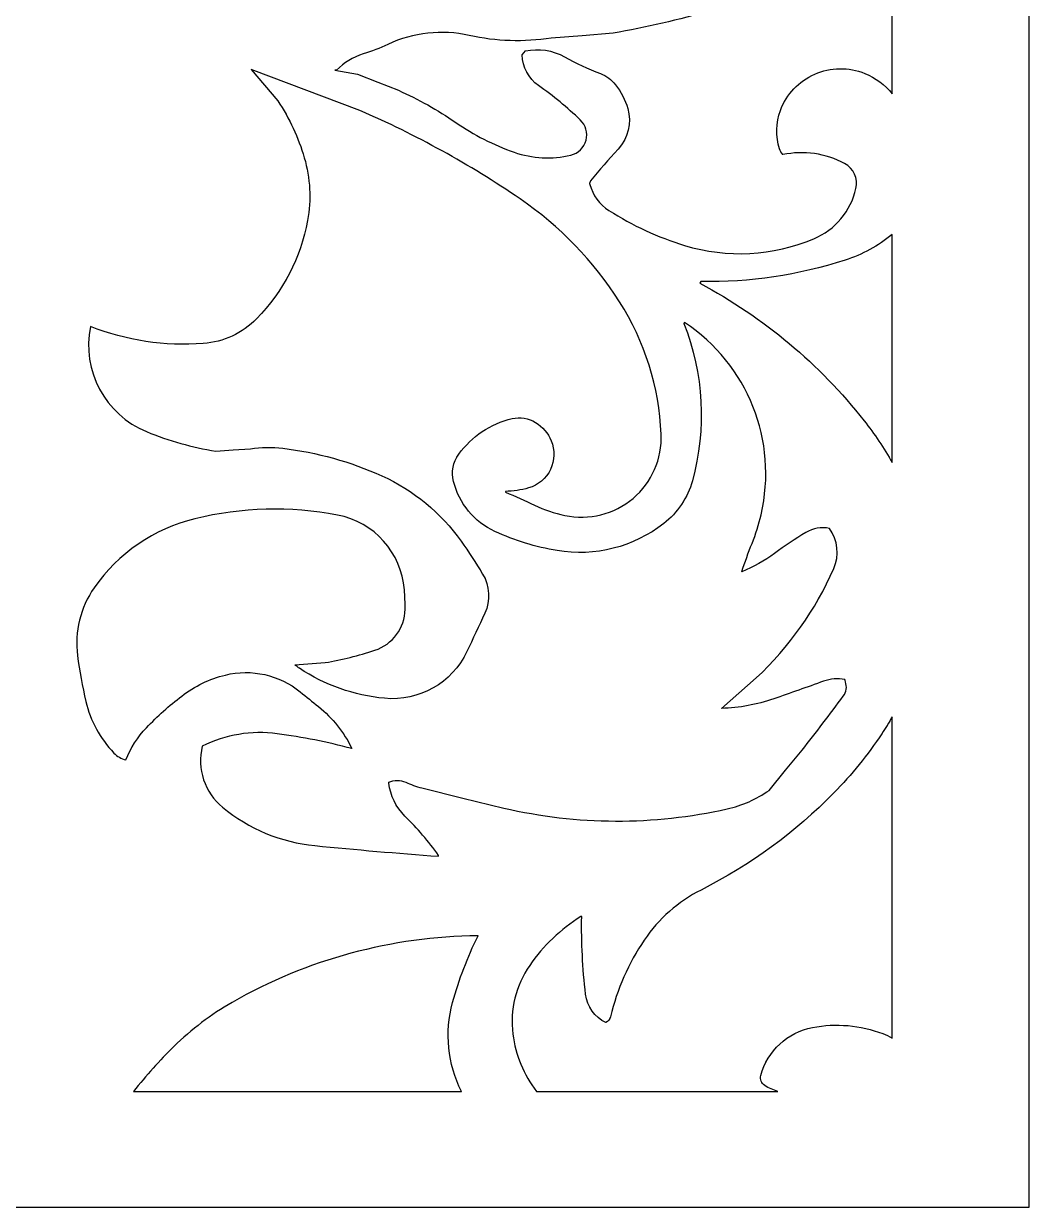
# Model space of a CAD drawing. Header units: centimetres. Extents: x -9.2 to 7.1, y -14.1 to 13.9.
# Drawn here: x -5.498 to -1.817, y -14.107 to -9.773 of the extents above; entities that cross this region are included whole.
import ezdxf

# ---------------------------------------------------------------- set-up
doc = ezdxf.new("R2010")
doc.units = ezdxf.units.CM
doc.header["$MEASUREMENT"] = 0
doc.layers.add('layer 1', color=7, linetype='Continuous')

msp = doc.modelspace()

# ---------------------------------------------------------------- linework, layer by layer
at = {"layer": 'layer 1', "color": 177}
for points, knots in [([(-9.17793, 13.91214), (-9.17793, 13.91214), (-1.81724, 13.91214), (-1.81724, 13.91214), (-1.81724, 13.91214), (-1.81724, 13.91214), (-1.81724, -14.10717), (-1.81724, -14.10717), (-1.81724, -14.10717), (-1.81724, -14.10717), (-9.17793, -14.10717), (-9.17793, -14.10717), (-9.17793, -14.10717), (-9.17793, -14.10717), (-9.17793, 13.91214), (-9.17793, 13.91214)], [0, 0, 0, 0, 0.2, 0.2, 0.2, 0.2, 0.4, 0.4, 0.4, 0.4, 0.6, 0.6, 0.6, 0.6, 1, 1, 1, 1]), ([(-2.31906, -8.52075), (-2.31906, -8.52075), (-2.31906, -10.02991), (-2.31906, -10.02991), (-2.31906, -10.02991), (-2.34561, -9.99723), (-2.38004, -9.97164), (-2.4194, -9.95564), (-2.4194, -9.95564), (-2.47831, -9.93175), (-2.54438, -9.93267), (-2.60258, -9.95822), (-2.60258, -9.95822), (-2.6608, -9.98376), (-2.7061, -10.03146), (-2.7284, -10.09099), (-2.7284, -10.09099), (-2.74493, -10.13639), (-2.74598, -10.18594), (-2.73135, -10.23198), (-2.73135, -10.23198), (-2.72891, -10.23968), (-2.72489, -10.24678), (-2.71955, -10.25285), (-2.71955, -10.25285), (-2.64263, -10.23692), (-2.56249, -10.24852), (-2.49321, -10.2856), (-2.49321, -10.2856), (-2.46049, -10.30311), (-2.44346, -10.34036), (-2.4516, -10.37658), (-2.4516, -10.37658), (-2.47022, -10.45935), (-2.52775, -10.52809), (-2.60594, -10.56106), (-2.60594, -10.56106), (-2.75575, -10.62421), (-2.92308, -10.63278), (-3.07859, -10.58537), (-3.07859, -10.58537), (-3.17638, -10.55556), (-3.26966, -10.51248), (-3.35578, -10.45739), (-3.35578, -10.45739), (-3.39022, -10.43536), (-3.41522, -10.40122), (-3.42584, -10.36174), (-3.42584, -10.36174), (-3.42702, -10.35734), (-3.42601, -10.35264), (-3.42313, -10.3491), (-3.42313, -10.3491), (-3.39081, -10.30945), (-3.35722, -10.27084), (-3.32245, -10.23333), (-3.32245, -10.23333), (-3.28527, -10.19322), (-3.27174, -10.13667), (-3.28678, -10.0841), (-3.28678, -10.0841), (-3.29586, -10.05234), (-3.31111, -10.02269), (-3.33167, -9.99684), (-3.33167, -9.99684), (-3.34616, -9.9786), (-3.36531, -9.96463), (-3.3871, -9.95638), (-3.3871, -9.95638), (-3.43229, -9.93928), (-3.4761, -9.91871), (-3.51813, -9.89487), (-3.51813, -9.89487), (-3.56154, -9.87024), (-3.6125, -9.86253), (-3.66126, -9.87324), (-3.66126, -9.87324), (-3.66126, -9.87324), (-3.66715, -9.88059), (-3.66715, -9.88059), (-3.66715, -9.88059), (-3.66715, -9.88059), (-3.67302, -9.88795), (-3.67302, -9.88795), (-3.67302, -9.88795), (-3.67197, -9.93257), (-3.64991, -9.97405), (-3.61347, -9.99984), (-3.61347, -9.99984), (-3.55951, -10.03805), (-3.5084, -10.08018), (-3.46059, -10.12587), (-3.46059, -10.12587), (-3.44052, -10.14498), (-3.43246, -10.17352), (-3.4396, -10.20031), (-3.4396, -10.20031), (-3.44673, -10.22709), (-3.46824, -10.24792), (-3.49516, -10.2545), (-3.49516, -10.2545), (-3.56381, -10.27113), (-3.63584, -10.26748), (-3.70247, -10.24403), (-3.70247, -10.24403), (-3.77835, -10.21729), (-3.85034, -10.18055), (-3.91652, -10.1348), (-3.91652, -10.1348), (-3.98255, -10.08914), (-4.05277, -10.04984), (-4.12621, -10.01743), (-4.12621, -10.01743), (-4.12621, -10.01743), (-4.20127, -9.988), (-4.20127, -9.988), (-4.20127, -9.988), (-4.20127, -9.988), (-4.27632, -9.95857), (-4.27632, -9.95857), (-4.27632, -9.95857), (-4.27632, -9.95857), (-4.31751, -9.95122), (-4.31751, -9.95122), (-4.31751, -9.95122), (-4.31751, -9.95122), (-4.35872, -9.94386), (-4.35872, -9.94386), (-4.35872, -9.94386), (-4.35872, -9.94386), (-4.35578, -9.94386), (-4.35578, -9.94386), (-4.35578, -9.94386), (-4.35578, -9.94386), (-4.35283, -9.94386), (-4.35283, -9.94386), (-4.35283, -9.94386), (-4.3257, -9.91617), (-4.29208, -9.89565), (-4.25506, -9.88418), (-4.25506, -9.88418), (-4.22416, -9.87462), (-4.19395, -9.86293), (-4.16467, -9.8492), (-4.16467, -9.8492), (-4.07173, -9.80562), (-3.96688, -9.79416), (-3.8667, -9.81657), (-3.8667, -9.81657), (-3.76832, -9.83859), (-3.66669, -9.84185), (-3.56709, -9.82616), (-3.56709, -9.82616), (-3.56709, -9.82616), (-3.4538, -9.81734), (-3.4538, -9.81734), (-3.4538, -9.81734), (-3.4538, -9.81734), (-3.3405, -9.8085), (-3.3405, -9.8085), (-3.3405, -9.8085), (-3.21974, -9.78669), (-3.10013, -9.75896), (-2.98209, -9.7254), (-2.98209, -9.7254), (-2.75571, -9.661), (-2.56785, -9.50291), (-2.46587, -9.29078), (-2.46587, -9.29078), (-2.40001, -9.15381), (-2.39122, -8.99641), (-2.44148, -8.85298), (-2.44148, -8.85298), (-2.5024, -8.67915), (-2.60256, -8.5218), (-2.73428, -8.39306), (-2.73428, -8.39306), (-2.73428, -8.39306), (-2.79902, -8.34009), (-2.79902, -8.34009), (-2.79902, -8.34009), (-2.80806, -8.32741), (-2.81306, -8.31232), (-2.81339, -8.29676), (-2.81339, -8.29676), (-2.81394, -8.2713), (-2.8135, -8.24584), (-2.81207, -8.22042), (-2.81207, -8.22042), (-2.80837, -8.15464), (-2.76214, -8.09892), (-2.6982, -8.08306), (-2.6982, -8.08306), (-2.6561, -8.07261), (-2.61172, -8.07633), (-2.57193, -8.09361), (-2.57193, -8.09361), (-2.52652, -8.11333), (-2.48349, -8.13816), (-2.44369, -8.16761), (-2.44369, -8.16761), (-2.38178, -8.21339), (-2.35857, -8.29528), (-2.38715, -8.36679), (-2.38715, -8.36679), (-2.4093, -8.42215), (-2.43656, -8.47534), (-2.46857, -8.52564), (-2.46857, -8.52564), (-2.48948, -8.55853), (-2.49095, -8.60011), (-2.47237, -8.63436), (-2.47237, -8.63436), (-2.4613, -8.63528), (-2.45022, -8.63274), (-2.44068, -8.62706), (-2.44068, -8.62706), (-2.3939, -8.59922), (-2.35275, -8.56315), (-2.31906, -8.52075)], [0, 0, 0, 0, 0.0178571, 0.0178571, 0.0178571, 0.0178571, 0.0357143, 0.0357143, 0.0357143, 0.0357143, 0.0535714, 0.0535714, 0.0535714, 0.0535714, 0.0714286, 0.0714286, 0.0714286, 0.0714286, 0.0892857, 0.0892857, 0.0892857, 0.0892857, 0.1071429, 0.1071429, 0.1071429, 0.1071429, 0.125, 0.125, 0.125, 0.125, 0.1428571, 0.1428571, 0.1428571, 0.1428571, 0.1607143, 0.1607143, 0.1607143, 0.1607143, 0.1785714, 0.1785714, 0.1785714, 0.1785714, 0.1964286, 0.1964286, 0.1964286, 0.1964286, 0.2142857, 0.2142857, 0.2142857, 0.2142857, 0.2321429, 0.2321429, 0.2321429, 0.2321429, 0.25, 0.25, 0.25, 0.25, 0.2678571, 0.2678571, 0.2678571, 0.2678571, 0.2857143, 0.2857143, 0.2857143, 0.2857143, 0.3035714, 0.3035714, 0.3035714, 0.3035714, 0.3214286, 0.3214286, 0.3214286, 0.3214286, 0.3392857, 0.3392857, 0.3392857, 0.3392857, 0.3571429, 0.3571429, 0.3571429, 0.3571429, 0.375, 0.375, 0.375, 0.375, 0.3928571, 0.3928571, 0.3928571, 0.3928571, 0.4107143, 0.4107143, 0.4107143, 0.4107143, 0.4285714, 0.4285714, 0.4285714, 0.4285714, 0.4464286, 0.4464286, 0.4464286, 0.4464286, 0.4642857, 0.4642857, 0.4642857, 0.4642857, 0.4821429, 0.4821429, 0.4821429, 0.4821429, 0.5, 0.5, 0.5, 0.5, 0.5178571, 0.5178571, 0.5178571, 0.5178571, 0.5357143, 0.5357143, 0.5357143, 0.5357143, 0.5535714, 0.5535714, 0.5535714, 0.5535714, 0.5714286, 0.5714286, 0.5714286, 0.5714286, 0.5892857, 0.5892857, 0.5892857, 0.5892857, 0.6071429, 0.6071429, 0.6071429, 0.6071429, 0.625, 0.625, 0.625, 0.625, 0.6428571, 0.6428571, 0.6428571, 0.6428571, 0.6607143, 0.6607143, 0.6607143, 0.6607143, 0.6785714, 0.6785714, 0.6785714, 0.6785714, 0.6964286, 0.6964286, 0.6964286, 0.6964286, 0.7142857, 0.7142857, 0.7142857, 0.7142857, 0.7321429, 0.7321429, 0.7321429, 0.7321429, 0.75, 0.75, 0.75, 0.75, 0.7678571, 0.7678571, 0.7678571, 0.7678571, 0.7857143, 0.7857143, 0.7857143, 0.7857143, 0.8035714, 0.8035714, 0.8035714, 0.8035714, 0.8214286, 0.8214286, 0.8214286, 0.8214286, 0.8392857, 0.8392857, 0.8392857, 0.8392857, 0.8571429, 0.8571429, 0.8571429, 0.8571429, 0.875, 0.875, 0.875, 0.875, 0.8928571, 0.8928571, 0.8928571, 0.8928571, 0.9107143, 0.9107143, 0.9107143, 0.9107143, 0.9285714, 0.9285714, 0.9285714, 0.9285714, 0.9464286, 0.9464286, 0.9464286, 0.9464286, 0.9642857, 0.9642857, 0.9642857, 0.9642857, 1, 1, 1, 1]), ([(-4.66476, -9.94092), (-4.66476, -9.94092), (-4.26747, -10.09099), (-4.26747, -10.09099), (-4.26747, -10.09099), (-4.06222, -10.18004), (-3.86589, -10.28847), (-3.6812, -10.41478), (-3.6812, -10.41478), (-3.53558, -10.51436), (-3.41164, -10.64252), (-3.31696, -10.79137), (-3.31696, -10.79137), (-3.22444, -10.93678), (-3.17188, -11.10409), (-3.16459, -11.27628), (-3.16459, -11.27628), (-3.16067, -11.36639), (-3.19867, -11.45322), (-3.26749, -11.51151), (-3.26749, -11.51151), (-3.33632, -11.5698), (-3.42884, -11.59284), (-3.51707, -11.57414), (-3.51707, -11.57414), (-3.55537, -11.56597), (-3.59256, -11.55329), (-3.62786, -11.53634), (-3.62786, -11.53634), (-3.66304, -11.51944), (-3.69872, -11.50359), (-3.73484, -11.48879), (-3.73484, -11.48879), (-3.73484, -11.48879), (-3.73484, -11.48732), (-3.73484, -11.48732), (-3.73484, -11.48732), (-3.73484, -11.48732), (-3.73484, -11.48584), (-3.73484, -11.48584), (-3.73484, -11.48584), (-3.70615, -11.48541), (-3.67764, -11.48123), (-3.65004, -11.4734), (-3.65004, -11.4734), (-3.61475, -11.46333), (-3.58545, -11.43861), (-3.5696, -11.4055), (-3.5696, -11.4055), (-3.55375, -11.3724), (-3.5528, -11.33427), (-3.56709, -11.30046), (-3.56709, -11.30046), (-3.57873, -11.27289), (-3.59855, -11.24958), (-3.62391, -11.23368), (-3.62391, -11.23368), (-3.64968, -11.21752), (-3.68083, -11.21238), (-3.71041, -11.21943), (-3.71041, -11.21943), (-3.78882, -11.23813), (-3.85789, -11.28423), (-3.90519, -11.34947), (-3.90519, -11.34947), (-3.92609, -11.3783), (-3.93316, -11.41486), (-3.92447, -11.44938), (-3.92447, -11.44938), (-3.90413, -11.53021), (-3.84845, -11.5975), (-3.77282, -11.63254), (-3.77282, -11.63254), (-3.70059, -11.66604), (-3.62418, -11.68963), (-3.54562, -11.7027), (-3.54562, -11.7027), (-3.40727, -11.72571), (-3.26571, -11.6898), (-3.1551, -11.60355), (-3.1551, -11.60355), (-3.10433, -11.56397), (-3.06765, -11.50915), (-3.05044, -11.44712), (-3.05044, -11.44712), (-2.99765, -11.25674), (-3.00853, -11.05442), (-3.08152, -10.87083), (-3.08152, -10.87083), (-3.08152, -10.87083), (-3.07859, -10.86788), (-3.07859, -10.86788), (-3.07859, -10.86788), (-2.84752, -11.02063), (-2.73604, -11.30146), (-2.79902, -11.57118), (-2.79902, -11.57118), (-2.8074, -11.60704), (-2.81843, -11.64222), (-2.83201, -11.67645), (-2.83201, -11.67645), (-2.84558, -11.71063), (-2.85813, -11.74521), (-2.86966, -11.78014), (-2.86966, -11.78014), (-2.82679, -11.76301), (-2.78631, -11.74045), (-2.7492, -11.713), (-2.7492, -11.713), (-2.71222, -11.68567), (-2.674, -11.66006), (-2.63463, -11.63627), (-2.63463, -11.63627), (-2.60893, -11.62074), (-2.57834, -11.61537), (-2.54888, -11.62121), (-2.54888, -11.62121), (-2.51764, -11.66396), (-2.51153, -11.72015), (-2.53281, -11.76863), (-2.53281, -11.76863), (-2.59924, -11.91984), (-2.69585, -12.05595), (-2.81667, -12.16855), (-2.81667, -12.16855), (-2.81667, -12.16855), (-2.87994, -12.22447), (-2.87994, -12.22447), (-2.87994, -12.22447), (-2.87994, -12.22447), (-2.94321, -12.28039), (-2.94321, -12.28039), (-2.94321, -12.28039), (-2.8783, -12.27848), (-2.81407, -12.26669), (-2.75271, -12.24542), (-2.75271, -12.24542), (-2.69172, -12.22428), (-2.63085, -12.20276), (-2.57011, -12.18088), (-2.57011, -12.18088), (-2.54541, -12.17197), (-2.51879, -12.16975), (-2.49297, -12.17444), (-2.49297, -12.17444), (-2.49297, -12.17444), (-2.49149, -12.17885), (-2.49149, -12.17885), (-2.49149, -12.17885), (-2.49149, -12.17885), (-2.49002, -12.18326), (-2.49002, -12.18326), (-2.49002, -12.18326), (-2.48385, -12.20088), (-2.4868, -12.22041), (-2.49791, -12.23541), (-2.49791, -12.23541), (-2.54731, -12.30212), (-2.59765, -12.36813), (-2.64893, -12.43341), (-2.64893, -12.43341), (-2.64893, -12.43341), (-2.70925, -12.50697), (-2.70925, -12.50697), (-2.70925, -12.50697), (-2.70925, -12.50697), (-2.76959, -12.58054), (-2.76959, -12.58054), (-2.76959, -12.58054), (-2.81586, -12.61298), (-2.86806, -12.63605), (-2.9232, -12.64843), (-2.9232, -12.64843), (-3.19244, -12.70889), (-3.47196, -12.70779), (-3.74073, -12.64527), (-3.74073, -12.64527), (-3.74073, -12.64527), (-3.8908, -12.6085), (-3.8908, -12.6085), (-3.8908, -12.6085), (-3.8908, -12.6085), (-4.04088, -12.57172), (-4.04088, -12.57172), (-4.04088, -12.57172), (-4.06082, -12.56602), (-4.08037, -12.55905), (-4.0994, -12.55085), (-4.0994, -12.55085), (-4.11926, -12.54229), (-4.14177, -12.54238), (-4.16154, -12.55112), (-4.16154, -12.55112), (-4.16154, -12.55112), (-4.16154, -12.55258), (-4.16154, -12.55258), (-4.16154, -12.55258), (-4.16154, -12.55258), (-4.16154, -12.55405), (-4.16154, -12.55405), (-4.16154, -12.55405), (-4.15585, -12.59985), (-4.13491, -12.64238), (-4.10208, -12.6748), (-4.10208, -12.6748), (-4.05708, -12.71925), (-4.01592, -12.76747), (-3.97909, -12.81891), (-3.97909, -12.81891), (-3.97909, -12.81891), (-3.97909, -12.82037), (-3.97909, -12.82037), (-3.97909, -12.82037), (-3.97909, -12.82037), (-3.97909, -12.82184), (-3.97909, -12.82184), (-3.97909, -12.82184), (-4.13018, -12.81074), (-4.28113, -12.79779), (-4.43191, -12.78298), (-4.43191, -12.78298), (-4.55587, -12.77083), (-4.67344, -12.72192), (-4.76948, -12.64259), (-4.76948, -12.64259), (-4.8351, -12.58841), (-4.86412, -12.50147), (-4.84427, -12.4187), (-4.84427, -12.4187), (-4.7594, -12.37647), (-4.66375, -12.36064), (-4.56979, -12.37325), (-4.56979, -12.37325), (-4.47778, -12.38561), (-4.38664, -12.40374), (-4.2969, -12.42752), (-4.2969, -12.42752), (-4.32538, -12.36784), (-4.36696, -12.31539), (-4.41857, -12.27407), (-4.41857, -12.27407), (-4.441, -12.25612), (-4.46334, -12.23808), (-4.4856, -12.21991), (-4.4856, -12.21991), (-4.5622, -12.15749), (-4.66356, -12.13464), (-4.75951, -12.15823), (-4.75951, -12.15823), (-4.81753, -12.1725), (-4.87193, -12.19866), (-4.91929, -12.23508), (-4.91929, -12.23508), (-4.96515, -12.27034), (-5.0082, -12.30912), (-5.04804, -12.35108), (-5.04804, -12.35108), (-5.08044, -12.38521), (-5.10615, -12.4251), (-5.12384, -12.46872), (-5.12384, -12.46872), (-5.14048, -12.46479), (-5.15564, -12.4561), (-5.16746, -12.44373), (-5.16746, -12.44373), (-5.21777, -12.39104), (-5.25315, -12.32584), (-5.26993, -12.25494), (-5.26993, -12.25494), (-5.28303, -12.19956), (-5.29323, -12.14352), (-5.30048, -12.08709), (-5.30048, -12.08709), (-5.31172, -11.99964), (-5.29002, -11.91111), (-5.23969, -11.83874), (-5.23969, -11.83874), (-5.15173, -11.71229), (-5.02043, -11.62234), (-4.87076, -11.5859), (-4.87076, -11.5859), (-4.69982, -11.5443), (-4.52189, -11.53978), (-4.34905, -11.57263), (-4.34905, -11.57263), (-4.21508, -11.59805), (-4.11472, -11.71025), (-4.10409, -11.84619), (-4.10409, -11.84619), (-4.10225, -11.86987), (-4.10148, -11.89362), (-4.10182, -11.91736), (-4.10182, -11.91736), (-4.10276, -11.98601), (-4.14736, -12.04651), (-4.21263, -12.06781), (-4.21263, -12.06781), (-4.27192, -12.08713), (-4.33255, -12.10213), (-4.39403, -12.11266), (-4.39403, -12.11266), (-4.39403, -12.11266), (-4.50585, -12.12148), (-4.50585, -12.12148), (-4.50585, -12.12148), (-4.50585, -12.12148), (-4.5029, -12.12295), (-4.5029, -12.12295), (-4.5029, -12.12295), (-4.5029, -12.12295), (-4.49996, -12.12442), (-4.49996, -12.12442), (-4.49996, -12.12442), (-4.49649, -12.12782), (-4.4927, -12.13089), (-4.48864, -12.13356), (-4.48864, -12.13356), (-4.3953, -12.19517), (-4.2883, -12.23293), (-4.17696, -12.2435), (-4.17696, -12.2435), (-4.05055, -12.25549), (-3.93024, -12.18733), (-3.87569, -12.07267), (-3.87569, -12.07267), (-3.85343, -12.02591), (-3.83151, -11.979), (-3.80994, -11.93193), (-3.80994, -11.93193), (-3.78876, -11.8857), (-3.79176, -11.83204), (-3.81802, -11.7885), (-3.81802, -11.7885), (-3.84276, -11.74747), (-3.86899, -11.70738), (-3.89669, -11.66829), (-3.89669, -11.66829), (-3.97046, -11.56416), (-4.07056, -11.48156), (-4.18683, -11.42893), (-4.18683, -11.42893), (-4.30174, -11.37692), (-4.42393, -11.34289), (-4.54918, -11.32805), (-4.54918, -11.32805), (-4.5886, -11.32339), (-4.62845, -11.324), (-4.66769, -11.32988), (-4.66769, -11.32988), (-4.66769, -11.32988), (-4.73097, -11.3343), (-4.73097, -11.3343), (-4.73097, -11.3343), (-4.73097, -11.3343), (-4.79424, -11.33871), (-4.79424, -11.33871), (-4.79424, -11.33871), (-4.8812, -11.32467), (-4.96626, -11.30067), (-5.04772, -11.26718), (-5.04772, -11.26718), (-5.19947, -11.20487), (-5.28565, -11.04342), (-5.25332, -10.88259), (-5.25332, -10.88259), (-5.12202, -10.93373), (-4.98101, -10.95492), (-4.84048, -10.94459), (-4.84048, -10.94459), (-4.7664, -10.93915), (-4.69692, -10.90685), (-4.64503, -10.8537), (-4.64503, -10.8537), (-4.54864, -10.75495), (-4.48381, -10.62985), (-4.45876, -10.49415), (-4.45876, -10.49415), (-4.44464, -10.41766), (-4.44867, -10.33897), (-4.47053, -10.26432), (-4.47053, -10.26432), (-4.49223, -10.19028), (-4.52495, -10.11996), (-4.56765, -10.0557), (-4.56765, -10.0557), (-4.56765, -10.0557), (-4.61621, -9.9983), (-4.61621, -9.9983), (-4.61621, -9.9983), (-4.61621, -9.9983), (-4.66476, -9.94092), (-4.66476, -9.94092)], [0, 0, 0, 0, 0.010101, 0.010101, 0.010101, 0.010101, 0.020202, 0.020202, 0.020202, 0.020202, 0.030303, 0.030303, 0.030303, 0.030303, 0.040404, 0.040404, 0.040404, 0.040404, 0.0505051, 0.0505051, 0.0505051, 0.0505051, 0.0606061, 0.0606061, 0.0606061, 0.0606061, 0.0707071, 0.0707071, 0.0707071, 0.0707071, 0.0808081, 0.0808081, 0.0808081, 0.0808081, 0.0909091, 0.0909091, 0.0909091, 0.0909091, 0.1010101, 0.1010101, 0.1010101, 0.1010101, 0.1111111, 0.1111111, 0.1111111, 0.1111111, 0.1212121, 0.1212121, 0.1212121, 0.1212121, 0.1313131, 0.1313131, 0.1313131, 0.1313131, 0.1414141, 0.1414141, 0.1414141, 0.1414141, 0.1515152, 0.1515152, 0.1515152, 0.1515152, 0.1616162, 0.1616162, 0.1616162, 0.1616162, 0.1717172, 0.1717172, 0.1717172, 0.1717172, 0.1818182, 0.1818182, 0.1818182, 0.1818182, 0.1919192, 0.1919192, 0.1919192, 0.1919192, 0.2020202, 0.2020202, 0.2020202, 0.2020202, 0.2121212, 0.2121212, 0.2121212, 0.2121212, 0.2222222, 0.2222222, 0.2222222, 0.2222222, 0.2323232, 0.2323232, 0.2323232, 0.2323232, 0.2424242, 0.2424242, 0.2424242, 0.2424242, 0.2525253, 0.2525253, 0.2525253, 0.2525253, 0.2626263, 0.2626263, 0.2626263, 0.2626263, 0.2727273, 0.2727273, 0.2727273, 0.2727273, 0.2828283, 0.2828283, 0.2828283, 0.2828283, 0.2929293, 0.2929293, 0.2929293, 0.2929293, 0.3030303, 0.3030303, 0.3030303, 0.3030303, 0.3131313, 0.3131313, 0.3131313, 0.3131313, 0.3232323, 0.3232323, 0.3232323, 0.3232323, 0.3333333, 0.3333333, 0.3333333, 0.3333333, 0.3434343, 0.3434343, 0.3434343, 0.3434343, 0.3535354, 0.3535354, 0.3535354, 0.3535354, 0.3636364, 0.3636364, 0.3636364, 0.3636364, 0.3737374, 0.3737374, 0.3737374, 0.3737374, 0.3838384, 0.3838384, 0.3838384, 0.3838384, 0.3939394, 0.3939394, 0.3939394, 0.3939394, 0.4040404, 0.4040404, 0.4040404, 0.4040404, 0.4141414, 0.4141414, 0.4141414, 0.4141414, 0.4242424, 0.4242424, 0.4242424, 0.4242424, 0.4343434, 0.4343434, 0.4343434, 0.4343434, 0.4444444, 0.4444444, 0.4444444, 0.4444444, 0.4545455, 0.4545455, 0.4545455, 0.4545455, 0.4646465, 0.4646465, 0.4646465, 0.4646465, 0.4747475, 0.4747475, 0.4747475, 0.4747475, 0.4848485, 0.4848485, 0.4848485, 0.4848485, 0.4949495, 0.4949495, 0.4949495, 0.4949495, 0.5050505, 0.5050505, 0.5050505, 0.5050505, 0.5151515, 0.5151515, 0.5151515, 0.5151515, 0.5252525, 0.5252525, 0.5252525, 0.5252525, 0.5353535, 0.5353535, 0.5353535, 0.5353535, 0.5454545, 0.5454545, 0.5454545, 0.5454545, 0.5555556, 0.5555556, 0.5555556, 0.5555556, 0.5656566, 0.5656566, 0.5656566, 0.5656566, 0.5757576, 0.5757576, 0.5757576, 0.5757576, 0.5858586, 0.5858586, 0.5858586, 0.5858586, 0.5959596, 0.5959596, 0.5959596, 0.5959596, 0.6060606, 0.6060606, 0.6060606, 0.6060606, 0.6161616, 0.6161616, 0.6161616, 0.6161616, 0.6262626, 0.6262626, 0.6262626, 0.6262626, 0.6363636, 0.6363636, 0.6363636, 0.6363636, 0.6464646, 0.6464646, 0.6464646, 0.6464646, 0.6565657, 0.6565657, 0.6565657, 0.6565657, 0.6666667, 0.6666667, 0.6666667, 0.6666667, 0.6767677, 0.6767677, 0.6767677, 0.6767677, 0.6868687, 0.6868687, 0.6868687, 0.6868687, 0.6969697, 0.6969697, 0.6969697, 0.6969697, 0.7070707, 0.7070707, 0.7070707, 0.7070707, 0.7171717, 0.7171717, 0.7171717, 0.7171717, 0.7272727, 0.7272727, 0.7272727, 0.7272727, 0.7373737, 0.7373737, 0.7373737, 0.7373737, 0.7474747, 0.7474747, 0.7474747, 0.7474747, 0.7575758, 0.7575758, 0.7575758, 0.7575758, 0.7676768, 0.7676768, 0.7676768, 0.7676768, 0.7777778, 0.7777778, 0.7777778, 0.7777778, 0.7878788, 0.7878788, 0.7878788, 0.7878788, 0.7979798, 0.7979798, 0.7979798, 0.7979798, 0.8080808, 0.8080808, 0.8080808, 0.8080808, 0.8181818, 0.8181818, 0.8181818, 0.8181818, 0.8282828, 0.8282828, 0.8282828, 0.8282828, 0.8383838, 0.8383838, 0.8383838, 0.8383838, 0.8484848, 0.8484848, 0.8484848, 0.8484848, 0.8585859, 0.8585859, 0.8585859, 0.8585859, 0.8686869, 0.8686869, 0.8686869, 0.8686869, 0.8787879, 0.8787879, 0.8787879, 0.8787879, 0.8888889, 0.8888889, 0.8888889, 0.8888889, 0.8989899, 0.8989899, 0.8989899, 0.8989899, 0.9090909, 0.9090909, 0.9090909, 0.9090909, 0.9191919, 0.9191919, 0.9191919, 0.9191919, 0.9292929, 0.9292929, 0.9292929, 0.9292929, 0.9393939, 0.9393939, 0.9393939, 0.9393939, 0.9494949, 0.9494949, 0.9494949, 0.9494949, 0.959596, 0.959596, 0.959596, 0.959596, 0.969697, 0.969697, 0.969697, 0.969697, 0.979798, 0.979798, 0.979798, 0.979798, 1, 1, 1, 1]), ([(-2.31906, -10.5455), (-2.31906, -10.5455), (-2.31906, -11.38051), (-2.31906, -11.38051), (-2.31906, -11.38051), (-2.34936, -11.32697), (-2.38366, -11.27577), (-2.42178, -11.22729), (-2.42178, -11.22729), (-2.58508, -11.0196), (-2.78963, -10.84815), (-3.02267, -10.72368), (-3.02267, -10.72368), (-3.02267, -10.72368), (-3.01973, -10.71779), (-3.01973, -10.71779), (-3.01973, -10.71779), (-2.84049, -10.72085), (-2.66204, -10.6943), (-2.49145, -10.63917), (-2.49145, -10.63917), (-2.42833, -10.61877), (-2.36997, -10.58689), (-2.31906, -10.5455)], [0, 0, 0, 0, 0.1428571, 0.1428571, 0.1428571, 0.1428571, 0.2857143, 0.2857143, 0.2857143, 0.2857143, 0.4285714, 0.4285714, 0.4285714, 0.4285714, 0.5714286, 0.5714286, 0.5714286, 0.5714286, 0.7142857, 0.7142857, 0.7142857, 0.7142857, 1, 1, 1, 1]), ([(-2.31906, -12.31117), (-2.31906, -12.31117), (-2.31906, -13.48722), (-2.31906, -13.48722), (-2.31906, -13.48722), (-2.33003, -13.48096), (-2.3415, -13.47556), (-2.35342, -13.47104), (-2.35342, -13.47104), (-2.43547, -13.43992), (-2.52448, -13.43215), (-2.61068, -13.44863), (-2.61068, -13.44863), (-2.70224, -13.46616), (-2.7757, -13.53435), (-2.79987, -13.62438), (-2.79987, -13.62438), (-2.80365, -13.63846), (-2.79789, -13.65335), (-2.78562, -13.66122), (-2.78562, -13.66122), (-2.77077, -13.67074), (-2.75472, -13.67786), (-2.738, -13.68253), (-2.738, -13.68253), (-2.738, -13.68253), (-3.62112, -13.68253), (-3.62112, -13.68253), (-3.62112, -13.68253), (-3.66801, -13.62182), (-3.69797, -13.54941), (-3.70746, -13.4727), (-3.70746, -13.4727), (-3.71842, -13.38416), (-3.69638, -13.29462), (-3.64562, -13.22125), (-3.64562, -13.22125), (-3.59598, -13.14954), (-3.53219, -13.08872), (-3.45821, -13.04255), (-3.45821, -13.04255), (-3.45821, -13.04255), (-3.45673, -13.04255), (-3.45673, -13.04255), (-3.45673, -13.04255), (-3.45673, -13.04255), (-3.45526, -13.04255), (-3.45526, -13.04255), (-3.45526, -13.04255), (-3.45704, -13.13751), (-3.45232, -13.23248), (-3.44112, -13.3268), (-3.44112, -13.3268), (-3.43577, -13.37191), (-3.40785, -13.41116), (-3.36698, -13.43099), (-3.36698, -13.43099), (-3.35848, -13.42648), (-3.35232, -13.41854), (-3.35008, -13.40918), (-3.35008, -13.40918), (-3.32607, -13.30897), (-3.28418, -13.21388), (-3.22645, -13.12853), (-3.22645, -13.12853), (-3.17392, -13.05083), (-3.10238, -12.98781), (-3.01872, -12.94541), (-3.01872, -12.94541), (-2.83839, -12.85407), (-2.67421, -12.73395), (-2.53259, -12.58971), (-2.53259, -12.58971), (-2.46738, -12.5233), (-2.40868, -12.45082), (-2.35726, -12.37323), (-2.35726, -12.37323), (-2.34383, -12.35296), (-2.33111, -12.33224), (-2.31906, -12.31117)], [0, 0, 0, 0, 0.047619, 0.047619, 0.047619, 0.047619, 0.0952381, 0.0952381, 0.0952381, 0.0952381, 0.1428571, 0.1428571, 0.1428571, 0.1428571, 0.1904762, 0.1904762, 0.1904762, 0.1904762, 0.2380952, 0.2380952, 0.2380952, 0.2380952, 0.2857143, 0.2857143, 0.2857143, 0.2857143, 0.3333333, 0.3333333, 0.3333333, 0.3333333, 0.3809524, 0.3809524, 0.3809524, 0.3809524, 0.4285714, 0.4285714, 0.4285714, 0.4285714, 0.4761905, 0.4761905, 0.4761905, 0.4761905, 0.5238095, 0.5238095, 0.5238095, 0.5238095, 0.5714286, 0.5714286, 0.5714286, 0.5714286, 0.6190476, 0.6190476, 0.6190476, 0.6190476, 0.6666667, 0.6666667, 0.6666667, 0.6666667, 0.7142857, 0.7142857, 0.7142857, 0.7142857, 0.7619048, 0.7619048, 0.7619048, 0.7619048, 0.8095238, 0.8095238, 0.8095238, 0.8095238, 0.8571429, 0.8571429, 0.8571429, 0.8571429, 0.9047619, 0.9047619, 0.9047619, 0.9047619, 1, 1, 1, 1]), ([(-3.89564, -13.68253), (-3.89564, -13.68253), (-5.09551, -13.68253), (-5.09551, -13.68253), (-5.09551, -13.68253), (-5.04968, -13.62481), (-5.0003, -13.56997), (-4.94769, -13.51831), (-4.94769, -13.51831), (-4.88384, -13.45558), (-4.81219, -13.40129), (-4.73455, -13.35676), (-4.73455, -13.35676), (-4.4606, -13.19965), (-4.15066, -13.11576), (-3.83488, -13.11317), (-3.83488, -13.11317), (-3.87356, -13.19131), (-3.90463, -13.27297), (-3.9277, -13.35704), (-3.9277, -13.35704), (-3.95766, -13.4663), (-3.94594, -13.58215), (-3.89564, -13.68253)], [0, 0, 0, 0, 0.1428571, 0.1428571, 0.1428571, 0.1428571, 0.2857143, 0.2857143, 0.2857143, 0.2857143, 0.4285714, 0.4285714, 0.4285714, 0.4285714, 0.5714286, 0.5714286, 0.5714286, 0.5714286, 0.7142857, 0.7142857, 0.7142857, 0.7142857, 1, 1, 1, 1])]:
    msp.add_open_spline(points, degree=3, knots=knots, dxfattribs=at)
at = {"layer": 'layer 1', "color": 177, "lineweight": 9}
for points, knots in [([(-9.17793, 13.91214), (-9.17793, 13.91214), (-1.81724, 13.91214), (-1.81724, 13.91214), (-1.81724, 13.91214), (-1.81724, 13.91214), (-1.81724, -14.10717), (-1.81724, -14.10717), (-1.81724, -14.10717), (-1.81724, -14.10717), (-9.17793, -14.10717), (-9.17793, -14.10717), (-9.17793, -14.10717), (-9.17793, -14.10717), (-9.17793, 13.91214), (-9.17793, 13.91214)], [0, 0, 0, 0, 0.2, 0.2, 0.2, 0.2, 0.4, 0.4, 0.4, 0.4, 0.6, 0.6, 0.6, 0.6, 1, 1, 1, 1]), ([(-2.31906, -8.52075), (-2.31906, -8.52075), (-2.31906, -10.02991), (-2.31906, -10.02991), (-2.31906, -10.02991), (-2.34561, -9.99723), (-2.38004, -9.97164), (-2.4194, -9.95564), (-2.4194, -9.95564), (-2.47831, -9.93175), (-2.54438, -9.93267), (-2.60258, -9.95822), (-2.60258, -9.95822), (-2.6608, -9.98376), (-2.7061, -10.03146), (-2.7284, -10.09099), (-2.7284, -10.09099), (-2.74493, -10.13639), (-2.74598, -10.18594), (-2.73135, -10.23198), (-2.73135, -10.23198), (-2.72891, -10.23968), (-2.72489, -10.24678), (-2.71955, -10.25285), (-2.71955, -10.25285), (-2.64263, -10.23692), (-2.56249, -10.24852), (-2.49321, -10.2856), (-2.49321, -10.2856), (-2.46049, -10.30311), (-2.44346, -10.34036), (-2.4516, -10.37658), (-2.4516, -10.37658), (-2.47022, -10.45935), (-2.52775, -10.52809), (-2.60594, -10.56106), (-2.60594, -10.56106), (-2.75575, -10.62421), (-2.92308, -10.63278), (-3.07859, -10.58537), (-3.07859, -10.58537), (-3.17638, -10.55556), (-3.26966, -10.51248), (-3.35578, -10.45739), (-3.35578, -10.45739), (-3.39022, -10.43536), (-3.41522, -10.40122), (-3.42584, -10.36174), (-3.42584, -10.36174), (-3.42702, -10.35734), (-3.42601, -10.35264), (-3.42313, -10.3491), (-3.42313, -10.3491), (-3.39081, -10.30945), (-3.35722, -10.27084), (-3.32245, -10.23333), (-3.32245, -10.23333), (-3.28527, -10.19322), (-3.27174, -10.13667), (-3.28678, -10.0841), (-3.28678, -10.0841), (-3.29586, -10.05234), (-3.31111, -10.02269), (-3.33167, -9.99684), (-3.33167, -9.99684), (-3.34616, -9.9786), (-3.36531, -9.96463), (-3.3871, -9.95638), (-3.3871, -9.95638), (-3.43229, -9.93928), (-3.4761, -9.91871), (-3.51813, -9.89487), (-3.51813, -9.89487), (-3.56154, -9.87024), (-3.6125, -9.86253), (-3.66126, -9.87324), (-3.66126, -9.87324), (-3.66126, -9.87324), (-3.66715, -9.88059), (-3.66715, -9.88059), (-3.66715, -9.88059), (-3.66715, -9.88059), (-3.67302, -9.88795), (-3.67302, -9.88795), (-3.67302, -9.88795), (-3.67197, -9.93257), (-3.64991, -9.97405), (-3.61347, -9.99984), (-3.61347, -9.99984), (-3.55951, -10.03805), (-3.5084, -10.08018), (-3.46059, -10.12587), (-3.46059, -10.12587), (-3.44052, -10.14498), (-3.43246, -10.17352), (-3.4396, -10.20031), (-3.4396, -10.20031), (-3.44673, -10.22709), (-3.46824, -10.24792), (-3.49516, -10.2545), (-3.49516, -10.2545), (-3.56381, -10.27113), (-3.63584, -10.26748), (-3.70247, -10.24403), (-3.70247, -10.24403), (-3.77835, -10.21729), (-3.85034, -10.18055), (-3.91652, -10.1348), (-3.91652, -10.1348), (-3.98255, -10.08914), (-4.05277, -10.04984), (-4.12621, -10.01743), (-4.12621, -10.01743), (-4.12621, -10.01743), (-4.20127, -9.988), (-4.20127, -9.988), (-4.20127, -9.988), (-4.20127, -9.988), (-4.27632, -9.95857), (-4.27632, -9.95857), (-4.27632, -9.95857), (-4.27632, -9.95857), (-4.31751, -9.95122), (-4.31751, -9.95122), (-4.31751, -9.95122), (-4.31751, -9.95122), (-4.35872, -9.94386), (-4.35872, -9.94386), (-4.35872, -9.94386), (-4.35872, -9.94386), (-4.35578, -9.94386), (-4.35578, -9.94386), (-4.35578, -9.94386), (-4.35578, -9.94386), (-4.35283, -9.94386), (-4.35283, -9.94386), (-4.35283, -9.94386), (-4.3257, -9.91617), (-4.29208, -9.89565), (-4.25506, -9.88418), (-4.25506, -9.88418), (-4.22416, -9.87462), (-4.19395, -9.86293), (-4.16467, -9.8492), (-4.16467, -9.8492), (-4.07173, -9.80562), (-3.96688, -9.79416), (-3.8667, -9.81657), (-3.8667, -9.81657), (-3.76832, -9.83859), (-3.66669, -9.84185), (-3.56709, -9.82616), (-3.56709, -9.82616), (-3.56709, -9.82616), (-3.4538, -9.81734), (-3.4538, -9.81734), (-3.4538, -9.81734), (-3.4538, -9.81734), (-3.3405, -9.8085), (-3.3405, -9.8085), (-3.3405, -9.8085), (-3.21974, -9.78669), (-3.10013, -9.75896), (-2.98209, -9.7254), (-2.98209, -9.7254), (-2.75571, -9.661), (-2.56785, -9.50291), (-2.46587, -9.29078), (-2.46587, -9.29078), (-2.40001, -9.15381), (-2.39122, -8.99641), (-2.44148, -8.85298), (-2.44148, -8.85298), (-2.5024, -8.67915), (-2.60256, -8.5218), (-2.73428, -8.39306), (-2.73428, -8.39306), (-2.73428, -8.39306), (-2.79902, -8.34009), (-2.79902, -8.34009), (-2.79902, -8.34009), (-2.80806, -8.32741), (-2.81306, -8.31232), (-2.81339, -8.29676), (-2.81339, -8.29676), (-2.81394, -8.2713), (-2.8135, -8.24584), (-2.81207, -8.22042), (-2.81207, -8.22042), (-2.80837, -8.15464), (-2.76214, -8.09892), (-2.6982, -8.08306), (-2.6982, -8.08306), (-2.6561, -8.07261), (-2.61172, -8.07633), (-2.57193, -8.09361), (-2.57193, -8.09361), (-2.52652, -8.11333), (-2.48349, -8.13816), (-2.44369, -8.16761), (-2.44369, -8.16761), (-2.38178, -8.21339), (-2.35857, -8.29528), (-2.38715, -8.36679), (-2.38715, -8.36679), (-2.4093, -8.42215), (-2.43656, -8.47534), (-2.46857, -8.52564), (-2.46857, -8.52564), (-2.48948, -8.55853), (-2.49095, -8.60011), (-2.47237, -8.63436), (-2.47237, -8.63436), (-2.4613, -8.63528), (-2.45022, -8.63274), (-2.44068, -8.62706), (-2.44068, -8.62706), (-2.3939, -8.59922), (-2.35275, -8.56315), (-2.31906, -8.52075)], [0, 0, 0, 0, 0.0178571, 0.0178571, 0.0178571, 0.0178571, 0.0357143, 0.0357143, 0.0357143, 0.0357143, 0.0535714, 0.0535714, 0.0535714, 0.0535714, 0.0714286, 0.0714286, 0.0714286, 0.0714286, 0.0892857, 0.0892857, 0.0892857, 0.0892857, 0.1071429, 0.1071429, 0.1071429, 0.1071429, 0.125, 0.125, 0.125, 0.125, 0.1428571, 0.1428571, 0.1428571, 0.1428571, 0.1607143, 0.1607143, 0.1607143, 0.1607143, 0.1785714, 0.1785714, 0.1785714, 0.1785714, 0.1964286, 0.1964286, 0.1964286, 0.1964286, 0.2142857, 0.2142857, 0.2142857, 0.2142857, 0.2321429, 0.2321429, 0.2321429, 0.2321429, 0.25, 0.25, 0.25, 0.25, 0.2678571, 0.2678571, 0.2678571, 0.2678571, 0.2857143, 0.2857143, 0.2857143, 0.2857143, 0.3035714, 0.3035714, 0.3035714, 0.3035714, 0.3214286, 0.3214286, 0.3214286, 0.3214286, 0.3392857, 0.3392857, 0.3392857, 0.3392857, 0.3571429, 0.3571429, 0.3571429, 0.3571429, 0.375, 0.375, 0.375, 0.375, 0.3928571, 0.3928571, 0.3928571, 0.3928571, 0.4107143, 0.4107143, 0.4107143, 0.4107143, 0.4285714, 0.4285714, 0.4285714, 0.4285714, 0.4464286, 0.4464286, 0.4464286, 0.4464286, 0.4642857, 0.4642857, 0.4642857, 0.4642857, 0.4821429, 0.4821429, 0.4821429, 0.4821429, 0.5, 0.5, 0.5, 0.5, 0.5178571, 0.5178571, 0.5178571, 0.5178571, 0.5357143, 0.5357143, 0.5357143, 0.5357143, 0.5535714, 0.5535714, 0.5535714, 0.5535714, 0.5714286, 0.5714286, 0.5714286, 0.5714286, 0.5892857, 0.5892857, 0.5892857, 0.5892857, 0.6071429, 0.6071429, 0.6071429, 0.6071429, 0.625, 0.625, 0.625, 0.625, 0.6428571, 0.6428571, 0.6428571, 0.6428571, 0.6607143, 0.6607143, 0.6607143, 0.6607143, 0.6785714, 0.6785714, 0.6785714, 0.6785714, 0.6964286, 0.6964286, 0.6964286, 0.6964286, 0.7142857, 0.7142857, 0.7142857, 0.7142857, 0.7321429, 0.7321429, 0.7321429, 0.7321429, 0.75, 0.75, 0.75, 0.75, 0.7678571, 0.7678571, 0.7678571, 0.7678571, 0.7857143, 0.7857143, 0.7857143, 0.7857143, 0.8035714, 0.8035714, 0.8035714, 0.8035714, 0.8214286, 0.8214286, 0.8214286, 0.8214286, 0.8392857, 0.8392857, 0.8392857, 0.8392857, 0.8571429, 0.8571429, 0.8571429, 0.8571429, 0.875, 0.875, 0.875, 0.875, 0.8928571, 0.8928571, 0.8928571, 0.8928571, 0.9107143, 0.9107143, 0.9107143, 0.9107143, 0.9285714, 0.9285714, 0.9285714, 0.9285714, 0.9464286, 0.9464286, 0.9464286, 0.9464286, 0.9642857, 0.9642857, 0.9642857, 0.9642857, 1, 1, 1, 1]), ([(-4.66476, -9.94092), (-4.66476, -9.94092), (-4.26747, -10.09099), (-4.26747, -10.09099), (-4.26747, -10.09099), (-4.06222, -10.18004), (-3.86589, -10.28847), (-3.6812, -10.41478), (-3.6812, -10.41478), (-3.53558, -10.51436), (-3.41164, -10.64252), (-3.31696, -10.79137), (-3.31696, -10.79137), (-3.22444, -10.93678), (-3.17188, -11.10409), (-3.16459, -11.27628), (-3.16459, -11.27628), (-3.16067, -11.36639), (-3.19867, -11.45322), (-3.26749, -11.51151), (-3.26749, -11.51151), (-3.33632, -11.5698), (-3.42884, -11.59284), (-3.51707, -11.57414), (-3.51707, -11.57414), (-3.55537, -11.56597), (-3.59256, -11.55329), (-3.62786, -11.53634), (-3.62786, -11.53634), (-3.66304, -11.51944), (-3.69872, -11.50359), (-3.73484, -11.48879), (-3.73484, -11.48879), (-3.73484, -11.48879), (-3.73484, -11.48732), (-3.73484, -11.48732), (-3.73484, -11.48732), (-3.73484, -11.48732), (-3.73484, -11.48584), (-3.73484, -11.48584), (-3.73484, -11.48584), (-3.70615, -11.48541), (-3.67764, -11.48123), (-3.65004, -11.4734), (-3.65004, -11.4734), (-3.61475, -11.46333), (-3.58545, -11.43861), (-3.5696, -11.4055), (-3.5696, -11.4055), (-3.55375, -11.3724), (-3.5528, -11.33427), (-3.56709, -11.30046), (-3.56709, -11.30046), (-3.57873, -11.27289), (-3.59855, -11.24958), (-3.62391, -11.23368), (-3.62391, -11.23368), (-3.64968, -11.21752), (-3.68083, -11.21238), (-3.71041, -11.21943), (-3.71041, -11.21943), (-3.78882, -11.23813), (-3.85789, -11.28423), (-3.90519, -11.34947), (-3.90519, -11.34947), (-3.92609, -11.3783), (-3.93316, -11.41486), (-3.92447, -11.44938), (-3.92447, -11.44938), (-3.90413, -11.53021), (-3.84845, -11.5975), (-3.77282, -11.63254), (-3.77282, -11.63254), (-3.70059, -11.66604), (-3.62418, -11.68963), (-3.54562, -11.7027), (-3.54562, -11.7027), (-3.40727, -11.72571), (-3.26571, -11.6898), (-3.1551, -11.60355), (-3.1551, -11.60355), (-3.10433, -11.56397), (-3.06765, -11.50915), (-3.05044, -11.44712), (-3.05044, -11.44712), (-2.99765, -11.25674), (-3.00853, -11.05442), (-3.08152, -10.87083), (-3.08152, -10.87083), (-3.08152, -10.87083), (-3.07859, -10.86788), (-3.07859, -10.86788), (-3.07859, -10.86788), (-2.84752, -11.02063), (-2.73604, -11.30146), (-2.79902, -11.57118), (-2.79902, -11.57118), (-2.8074, -11.60704), (-2.81843, -11.64222), (-2.83201, -11.67645), (-2.83201, -11.67645), (-2.84558, -11.71063), (-2.85813, -11.74521), (-2.86966, -11.78014), (-2.86966, -11.78014), (-2.82679, -11.76301), (-2.78631, -11.74045), (-2.7492, -11.713), (-2.7492, -11.713), (-2.71222, -11.68567), (-2.674, -11.66006), (-2.63463, -11.63627), (-2.63463, -11.63627), (-2.60893, -11.62074), (-2.57834, -11.61537), (-2.54888, -11.62121), (-2.54888, -11.62121), (-2.51764, -11.66396), (-2.51153, -11.72015), (-2.53281, -11.76863), (-2.53281, -11.76863), (-2.59924, -11.91984), (-2.69585, -12.05595), (-2.81667, -12.16855), (-2.81667, -12.16855), (-2.81667, -12.16855), (-2.87994, -12.22447), (-2.87994, -12.22447), (-2.87994, -12.22447), (-2.87994, -12.22447), (-2.94321, -12.28039), (-2.94321, -12.28039), (-2.94321, -12.28039), (-2.8783, -12.27848), (-2.81407, -12.26669), (-2.75271, -12.24542), (-2.75271, -12.24542), (-2.69172, -12.22428), (-2.63085, -12.20276), (-2.57011, -12.18088), (-2.57011, -12.18088), (-2.54541, -12.17197), (-2.51879, -12.16975), (-2.49297, -12.17444), (-2.49297, -12.17444), (-2.49297, -12.17444), (-2.49149, -12.17885), (-2.49149, -12.17885), (-2.49149, -12.17885), (-2.49149, -12.17885), (-2.49002, -12.18326), (-2.49002, -12.18326), (-2.49002, -12.18326), (-2.48385, -12.20088), (-2.4868, -12.22041), (-2.49791, -12.23541), (-2.49791, -12.23541), (-2.54731, -12.30212), (-2.59765, -12.36813), (-2.64893, -12.43341), (-2.64893, -12.43341), (-2.64893, -12.43341), (-2.70925, -12.50697), (-2.70925, -12.50697), (-2.70925, -12.50697), (-2.70925, -12.50697), (-2.76959, -12.58054), (-2.76959, -12.58054), (-2.76959, -12.58054), (-2.81586, -12.61298), (-2.86806, -12.63605), (-2.9232, -12.64843), (-2.9232, -12.64843), (-3.19244, -12.70889), (-3.47196, -12.70779), (-3.74073, -12.64527), (-3.74073, -12.64527), (-3.74073, -12.64527), (-3.8908, -12.6085), (-3.8908, -12.6085), (-3.8908, -12.6085), (-3.8908, -12.6085), (-4.04088, -12.57172), (-4.04088, -12.57172), (-4.04088, -12.57172), (-4.06082, -12.56602), (-4.08037, -12.55905), (-4.0994, -12.55085), (-4.0994, -12.55085), (-4.11926, -12.54229), (-4.14177, -12.54238), (-4.16154, -12.55112), (-4.16154, -12.55112), (-4.16154, -12.55112), (-4.16154, -12.55258), (-4.16154, -12.55258), (-4.16154, -12.55258), (-4.16154, -12.55258), (-4.16154, -12.55405), (-4.16154, -12.55405), (-4.16154, -12.55405), (-4.15585, -12.59985), (-4.13491, -12.64238), (-4.10208, -12.6748), (-4.10208, -12.6748), (-4.05708, -12.71925), (-4.01592, -12.76747), (-3.97909, -12.81891), (-3.97909, -12.81891), (-3.97909, -12.81891), (-3.97909, -12.82037), (-3.97909, -12.82037), (-3.97909, -12.82037), (-3.97909, -12.82037), (-3.97909, -12.82184), (-3.97909, -12.82184), (-3.97909, -12.82184), (-4.13018, -12.81074), (-4.28113, -12.79779), (-4.43191, -12.78298), (-4.43191, -12.78298), (-4.55587, -12.77083), (-4.67344, -12.72192), (-4.76948, -12.64259), (-4.76948, -12.64259), (-4.8351, -12.58841), (-4.86412, -12.50147), (-4.84427, -12.4187), (-4.84427, -12.4187), (-4.7594, -12.37647), (-4.66375, -12.36064), (-4.56979, -12.37325), (-4.56979, -12.37325), (-4.47778, -12.38561), (-4.38664, -12.40374), (-4.2969, -12.42752), (-4.2969, -12.42752), (-4.32538, -12.36784), (-4.36696, -12.31539), (-4.41857, -12.27407), (-4.41857, -12.27407), (-4.441, -12.25612), (-4.46334, -12.23808), (-4.4856, -12.21991), (-4.4856, -12.21991), (-4.5622, -12.15749), (-4.66356, -12.13464), (-4.75951, -12.15823), (-4.75951, -12.15823), (-4.81753, -12.1725), (-4.87193, -12.19866), (-4.91929, -12.23508), (-4.91929, -12.23508), (-4.96515, -12.27034), (-5.0082, -12.30912), (-5.04804, -12.35108), (-5.04804, -12.35108), (-5.08044, -12.38521), (-5.10615, -12.4251), (-5.12384, -12.46872), (-5.12384, -12.46872), (-5.14048, -12.46479), (-5.15564, -12.4561), (-5.16746, -12.44373), (-5.16746, -12.44373), (-5.21777, -12.39104), (-5.25315, -12.32584), (-5.26993, -12.25494), (-5.26993, -12.25494), (-5.28303, -12.19956), (-5.29323, -12.14352), (-5.30048, -12.08709), (-5.30048, -12.08709), (-5.31172, -11.99964), (-5.29002, -11.91111), (-5.23969, -11.83874), (-5.23969, -11.83874), (-5.15173, -11.71229), (-5.02043, -11.62234), (-4.87076, -11.5859), (-4.87076, -11.5859), (-4.69982, -11.5443), (-4.52189, -11.53978), (-4.34905, -11.57263), (-4.34905, -11.57263), (-4.21508, -11.59805), (-4.11472, -11.71025), (-4.10409, -11.84619), (-4.10409, -11.84619), (-4.10225, -11.86987), (-4.10148, -11.89362), (-4.10182, -11.91736), (-4.10182, -11.91736), (-4.10276, -11.98601), (-4.14736, -12.04651), (-4.21263, -12.06781), (-4.21263, -12.06781), (-4.27192, -12.08713), (-4.33255, -12.10213), (-4.39403, -12.11266), (-4.39403, -12.11266), (-4.39403, -12.11266), (-4.50585, -12.12148), (-4.50585, -12.12148), (-4.50585, -12.12148), (-4.50585, -12.12148), (-4.5029, -12.12295), (-4.5029, -12.12295), (-4.5029, -12.12295), (-4.5029, -12.12295), (-4.49996, -12.12442), (-4.49996, -12.12442), (-4.49996, -12.12442), (-4.49649, -12.12782), (-4.4927, -12.13089), (-4.48864, -12.13356), (-4.48864, -12.13356), (-4.3953, -12.19517), (-4.2883, -12.23293), (-4.17696, -12.2435), (-4.17696, -12.2435), (-4.05055, -12.25549), (-3.93024, -12.18733), (-3.87569, -12.07267), (-3.87569, -12.07267), (-3.85343, -12.02591), (-3.83151, -11.979), (-3.80994, -11.93193), (-3.80994, -11.93193), (-3.78876, -11.8857), (-3.79176, -11.83204), (-3.81802, -11.7885), (-3.81802, -11.7885), (-3.84276, -11.74747), (-3.86899, -11.70738), (-3.89669, -11.66829), (-3.89669, -11.66829), (-3.97046, -11.56416), (-4.07056, -11.48156), (-4.18683, -11.42893), (-4.18683, -11.42893), (-4.30174, -11.37692), (-4.42393, -11.34289), (-4.54918, -11.32805), (-4.54918, -11.32805), (-4.5886, -11.32339), (-4.62845, -11.324), (-4.66769, -11.32988), (-4.66769, -11.32988), (-4.66769, -11.32988), (-4.73097, -11.3343), (-4.73097, -11.3343), (-4.73097, -11.3343), (-4.73097, -11.3343), (-4.79424, -11.33871), (-4.79424, -11.33871), (-4.79424, -11.33871), (-4.8812, -11.32467), (-4.96626, -11.30067), (-5.04772, -11.26718), (-5.04772, -11.26718), (-5.19947, -11.20487), (-5.28565, -11.04342), (-5.25332, -10.88259), (-5.25332, -10.88259), (-5.12202, -10.93373), (-4.98101, -10.95492), (-4.84048, -10.94459), (-4.84048, -10.94459), (-4.7664, -10.93915), (-4.69692, -10.90685), (-4.64503, -10.8537), (-4.64503, -10.8537), (-4.54864, -10.75495), (-4.48381, -10.62985), (-4.45876, -10.49415), (-4.45876, -10.49415), (-4.44464, -10.41766), (-4.44867, -10.33897), (-4.47053, -10.26432), (-4.47053, -10.26432), (-4.49223, -10.19028), (-4.52495, -10.11996), (-4.56765, -10.0557), (-4.56765, -10.0557), (-4.56765, -10.0557), (-4.61621, -9.9983), (-4.61621, -9.9983), (-4.61621, -9.9983), (-4.61621, -9.9983), (-4.66476, -9.94092), (-4.66476, -9.94092)], [0, 0, 0, 0, 0.010101, 0.010101, 0.010101, 0.010101, 0.020202, 0.020202, 0.020202, 0.020202, 0.030303, 0.030303, 0.030303, 0.030303, 0.040404, 0.040404, 0.040404, 0.040404, 0.0505051, 0.0505051, 0.0505051, 0.0505051, 0.0606061, 0.0606061, 0.0606061, 0.0606061, 0.0707071, 0.0707071, 0.0707071, 0.0707071, 0.0808081, 0.0808081, 0.0808081, 0.0808081, 0.0909091, 0.0909091, 0.0909091, 0.0909091, 0.1010101, 0.1010101, 0.1010101, 0.1010101, 0.1111111, 0.1111111, 0.1111111, 0.1111111, 0.1212121, 0.1212121, 0.1212121, 0.1212121, 0.1313131, 0.1313131, 0.1313131, 0.1313131, 0.1414141, 0.1414141, 0.1414141, 0.1414141, 0.1515152, 0.1515152, 0.1515152, 0.1515152, 0.1616162, 0.1616162, 0.1616162, 0.1616162, 0.1717172, 0.1717172, 0.1717172, 0.1717172, 0.1818182, 0.1818182, 0.1818182, 0.1818182, 0.1919192, 0.1919192, 0.1919192, 0.1919192, 0.2020202, 0.2020202, 0.2020202, 0.2020202, 0.2121212, 0.2121212, 0.2121212, 0.2121212, 0.2222222, 0.2222222, 0.2222222, 0.2222222, 0.2323232, 0.2323232, 0.2323232, 0.2323232, 0.2424242, 0.2424242, 0.2424242, 0.2424242, 0.2525253, 0.2525253, 0.2525253, 0.2525253, 0.2626263, 0.2626263, 0.2626263, 0.2626263, 0.2727273, 0.2727273, 0.2727273, 0.2727273, 0.2828283, 0.2828283, 0.2828283, 0.2828283, 0.2929293, 0.2929293, 0.2929293, 0.2929293, 0.3030303, 0.3030303, 0.3030303, 0.3030303, 0.3131313, 0.3131313, 0.3131313, 0.3131313, 0.3232323, 0.3232323, 0.3232323, 0.3232323, 0.3333333, 0.3333333, 0.3333333, 0.3333333, 0.3434343, 0.3434343, 0.3434343, 0.3434343, 0.3535354, 0.3535354, 0.3535354, 0.3535354, 0.3636364, 0.3636364, 0.3636364, 0.3636364, 0.3737374, 0.3737374, 0.3737374, 0.3737374, 0.3838384, 0.3838384, 0.3838384, 0.3838384, 0.3939394, 0.3939394, 0.3939394, 0.3939394, 0.4040404, 0.4040404, 0.4040404, 0.4040404, 0.4141414, 0.4141414, 0.4141414, 0.4141414, 0.4242424, 0.4242424, 0.4242424, 0.4242424, 0.4343434, 0.4343434, 0.4343434, 0.4343434, 0.4444444, 0.4444444, 0.4444444, 0.4444444, 0.4545455, 0.4545455, 0.4545455, 0.4545455, 0.4646465, 0.4646465, 0.4646465, 0.4646465, 0.4747475, 0.4747475, 0.4747475, 0.4747475, 0.4848485, 0.4848485, 0.4848485, 0.4848485, 0.4949495, 0.4949495, 0.4949495, 0.4949495, 0.5050505, 0.5050505, 0.5050505, 0.5050505, 0.5151515, 0.5151515, 0.5151515, 0.5151515, 0.5252525, 0.5252525, 0.5252525, 0.5252525, 0.5353535, 0.5353535, 0.5353535, 0.5353535, 0.5454545, 0.5454545, 0.5454545, 0.5454545, 0.5555556, 0.5555556, 0.5555556, 0.5555556, 0.5656566, 0.5656566, 0.5656566, 0.5656566, 0.5757576, 0.5757576, 0.5757576, 0.5757576, 0.5858586, 0.5858586, 0.5858586, 0.5858586, 0.5959596, 0.5959596, 0.5959596, 0.5959596, 0.6060606, 0.6060606, 0.6060606, 0.6060606, 0.6161616, 0.6161616, 0.6161616, 0.6161616, 0.6262626, 0.6262626, 0.6262626, 0.6262626, 0.6363636, 0.6363636, 0.6363636, 0.6363636, 0.6464646, 0.6464646, 0.6464646, 0.6464646, 0.6565657, 0.6565657, 0.6565657, 0.6565657, 0.6666667, 0.6666667, 0.6666667, 0.6666667, 0.6767677, 0.6767677, 0.6767677, 0.6767677, 0.6868687, 0.6868687, 0.6868687, 0.6868687, 0.6969697, 0.6969697, 0.6969697, 0.6969697, 0.7070707, 0.7070707, 0.7070707, 0.7070707, 0.7171717, 0.7171717, 0.7171717, 0.7171717, 0.7272727, 0.7272727, 0.7272727, 0.7272727, 0.7373737, 0.7373737, 0.7373737, 0.7373737, 0.7474747, 0.7474747, 0.7474747, 0.7474747, 0.7575758, 0.7575758, 0.7575758, 0.7575758, 0.7676768, 0.7676768, 0.7676768, 0.7676768, 0.7777778, 0.7777778, 0.7777778, 0.7777778, 0.7878788, 0.7878788, 0.7878788, 0.7878788, 0.7979798, 0.7979798, 0.7979798, 0.7979798, 0.8080808, 0.8080808, 0.8080808, 0.8080808, 0.8181818, 0.8181818, 0.8181818, 0.8181818, 0.8282828, 0.8282828, 0.8282828, 0.8282828, 0.8383838, 0.8383838, 0.8383838, 0.8383838, 0.8484848, 0.8484848, 0.8484848, 0.8484848, 0.8585859, 0.8585859, 0.8585859, 0.8585859, 0.8686869, 0.8686869, 0.8686869, 0.8686869, 0.8787879, 0.8787879, 0.8787879, 0.8787879, 0.8888889, 0.8888889, 0.8888889, 0.8888889, 0.8989899, 0.8989899, 0.8989899, 0.8989899, 0.9090909, 0.9090909, 0.9090909, 0.9090909, 0.9191919, 0.9191919, 0.9191919, 0.9191919, 0.9292929, 0.9292929, 0.9292929, 0.9292929, 0.9393939, 0.9393939, 0.9393939, 0.9393939, 0.9494949, 0.9494949, 0.9494949, 0.9494949, 0.959596, 0.959596, 0.959596, 0.959596, 0.969697, 0.969697, 0.969697, 0.969697, 0.979798, 0.979798, 0.979798, 0.979798, 1, 1, 1, 1]), ([(-2.31906, -10.5455), (-2.31906, -10.5455), (-2.31906, -11.38051), (-2.31906, -11.38051), (-2.31906, -11.38051), (-2.34936, -11.32697), (-2.38366, -11.27577), (-2.42178, -11.22729), (-2.42178, -11.22729), (-2.58508, -11.0196), (-2.78963, -10.84815), (-3.02267, -10.72368), (-3.02267, -10.72368), (-3.02267, -10.72368), (-3.01973, -10.71779), (-3.01973, -10.71779), (-3.01973, -10.71779), (-2.84049, -10.72085), (-2.66204, -10.6943), (-2.49145, -10.63917), (-2.49145, -10.63917), (-2.42833, -10.61877), (-2.36997, -10.58689), (-2.31906, -10.5455)], [0, 0, 0, 0, 0.1428571, 0.1428571, 0.1428571, 0.1428571, 0.2857143, 0.2857143, 0.2857143, 0.2857143, 0.4285714, 0.4285714, 0.4285714, 0.4285714, 0.5714286, 0.5714286, 0.5714286, 0.5714286, 0.7142857, 0.7142857, 0.7142857, 0.7142857, 1, 1, 1, 1]), ([(-2.31906, -12.31117), (-2.31906, -12.31117), (-2.31906, -13.48722), (-2.31906, -13.48722), (-2.31906, -13.48722), (-2.33003, -13.48096), (-2.3415, -13.47556), (-2.35342, -13.47104), (-2.35342, -13.47104), (-2.43547, -13.43992), (-2.52448, -13.43215), (-2.61068, -13.44863), (-2.61068, -13.44863), (-2.70224, -13.46616), (-2.7757, -13.53435), (-2.79987, -13.62438), (-2.79987, -13.62438), (-2.80365, -13.63846), (-2.79789, -13.65335), (-2.78562, -13.66122), (-2.78562, -13.66122), (-2.77077, -13.67074), (-2.75472, -13.67786), (-2.738, -13.68253), (-2.738, -13.68253), (-2.738, -13.68253), (-3.62112, -13.68253), (-3.62112, -13.68253), (-3.62112, -13.68253), (-3.66801, -13.62182), (-3.69797, -13.54941), (-3.70746, -13.4727), (-3.70746, -13.4727), (-3.71842, -13.38416), (-3.69638, -13.29462), (-3.64562, -13.22125), (-3.64562, -13.22125), (-3.59598, -13.14954), (-3.53219, -13.08872), (-3.45821, -13.04255), (-3.45821, -13.04255), (-3.45821, -13.04255), (-3.45673, -13.04255), (-3.45673, -13.04255), (-3.45673, -13.04255), (-3.45673, -13.04255), (-3.45526, -13.04255), (-3.45526, -13.04255), (-3.45526, -13.04255), (-3.45704, -13.13751), (-3.45232, -13.23248), (-3.44112, -13.3268), (-3.44112, -13.3268), (-3.43577, -13.37191), (-3.40785, -13.41116), (-3.36698, -13.43099), (-3.36698, -13.43099), (-3.35848, -13.42648), (-3.35232, -13.41854), (-3.35008, -13.40918), (-3.35008, -13.40918), (-3.32607, -13.30897), (-3.28418, -13.21388), (-3.22645, -13.12853), (-3.22645, -13.12853), (-3.17392, -13.05083), (-3.10238, -12.98781), (-3.01872, -12.94541), (-3.01872, -12.94541), (-2.83839, -12.85407), (-2.67421, -12.73395), (-2.53259, -12.58971), (-2.53259, -12.58971), (-2.46738, -12.5233), (-2.40868, -12.45082), (-2.35726, -12.37323), (-2.35726, -12.37323), (-2.34383, -12.35296), (-2.33111, -12.33224), (-2.31906, -12.31117)], [0, 0, 0, 0, 0.047619, 0.047619, 0.047619, 0.047619, 0.0952381, 0.0952381, 0.0952381, 0.0952381, 0.1428571, 0.1428571, 0.1428571, 0.1428571, 0.1904762, 0.1904762, 0.1904762, 0.1904762, 0.2380952, 0.2380952, 0.2380952, 0.2380952, 0.2857143, 0.2857143, 0.2857143, 0.2857143, 0.3333333, 0.3333333, 0.3333333, 0.3333333, 0.3809524, 0.3809524, 0.3809524, 0.3809524, 0.4285714, 0.4285714, 0.4285714, 0.4285714, 0.4761905, 0.4761905, 0.4761905, 0.4761905, 0.5238095, 0.5238095, 0.5238095, 0.5238095, 0.5714286, 0.5714286, 0.5714286, 0.5714286, 0.6190476, 0.6190476, 0.6190476, 0.6190476, 0.6666667, 0.6666667, 0.6666667, 0.6666667, 0.7142857, 0.7142857, 0.7142857, 0.7142857, 0.7619048, 0.7619048, 0.7619048, 0.7619048, 0.8095238, 0.8095238, 0.8095238, 0.8095238, 0.8571429, 0.8571429, 0.8571429, 0.8571429, 0.9047619, 0.9047619, 0.9047619, 0.9047619, 1, 1, 1, 1]), ([(-3.89564, -13.68253), (-3.89564, -13.68253), (-5.09551, -13.68253), (-5.09551, -13.68253), (-5.09551, -13.68253), (-5.04968, -13.62481), (-5.0003, -13.56997), (-4.94769, -13.51831), (-4.94769, -13.51831), (-4.88384, -13.45558), (-4.81219, -13.40129), (-4.73455, -13.35676), (-4.73455, -13.35676), (-4.4606, -13.19965), (-4.15066, -13.11576), (-3.83488, -13.11317), (-3.83488, -13.11317), (-3.87356, -13.19131), (-3.90463, -13.27297), (-3.9277, -13.35704), (-3.9277, -13.35704), (-3.95766, -13.4663), (-3.94594, -13.58215), (-3.89564, -13.68253)], [0, 0, 0, 0, 0.1428571, 0.1428571, 0.1428571, 0.1428571, 0.2857143, 0.2857143, 0.2857143, 0.2857143, 0.4285714, 0.4285714, 0.4285714, 0.4285714, 0.5714286, 0.5714286, 0.5714286, 0.5714286, 0.7142857, 0.7142857, 0.7142857, 0.7142857, 1, 1, 1, 1])]:
    msp.add_open_spline(points, degree=3, knots=knots, dxfattribs=at)

doc.saveas('drawing.dxf')
